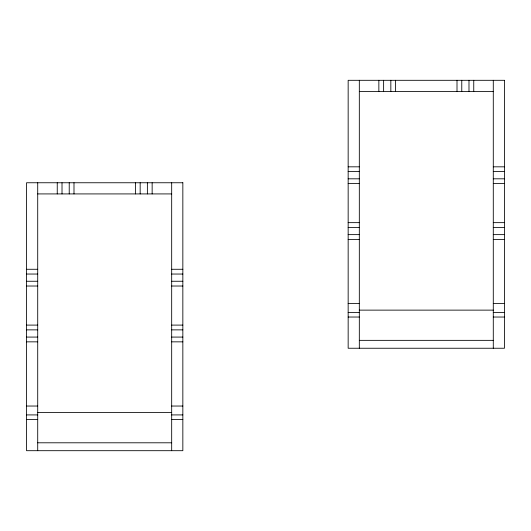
<?xml version="1.0" encoding="UTF-8"?>
<svg xmlns="http://www.w3.org/2000/svg" width="531" height="531" viewBox="0 0 531 531"><rect width="100%" height="100%" fill="white"/><g stroke="black" fill="none" stroke-linecap="round" stroke-linejoin="round"><path stroke-width="0.8" d="M359.321 91.471L493.286 91.471M348.157 166.827L359.321 166.827M493.286 166.827L504.45 166.827M348.157 171.593L359.321 171.593M493.286 171.593L504.45 171.593M348.157 178.814L359.321 178.814M493.286 178.814L504.45 178.814M348.157 183.573L359.321 183.573M493.286 183.573L504.45 183.573M37.714 193.921L171.679 193.921M348.157 222.648L359.321 222.648M493.286 222.648L504.45 222.648M348.157 227.414L359.321 227.414M493.286 227.414L504.45 227.414M348.157 234.629L359.321 234.629M493.286 234.629L504.45 234.629M348.157 239.395L359.321 239.395M493.286 239.395L504.45 239.395M26.55 269.277L37.714 269.277M171.679 269.277L182.843 269.277M26.55 274.042L37.714 274.042M171.679 274.042L182.843 274.042M26.55 281.257L37.714 281.257M171.679 281.257L182.843 281.257M26.55 286.023L37.714 286.023M171.679 286.023L182.843 286.023M348.157 303.586L359.321 303.586M493.286 303.586L504.45 303.586M359.321 310.131L493.286 310.131M348.157 312.474L359.321 312.474M493.286 312.474L504.45 312.474M348.157 317.034L359.321 317.034M493.286 317.034L504.45 317.034M26.55 325.098L37.714 325.098M171.679 325.098L182.843 325.098M26.55 329.864L37.714 329.864M171.679 329.864L182.843 329.864M26.55 337.079L37.714 337.079M171.679 337.079L182.843 337.079M359.321 340.351L493.286 340.351M26.55 341.845L37.714 341.845M171.679 341.845L182.843 341.845M26.55 406.036L37.714 406.036M171.679 406.036L182.843 406.036M37.714 412.574L171.679 412.574M26.55 414.917L37.714 414.917M171.679 414.917L182.843 414.917M26.55 419.477L37.714 419.477M171.679 419.477L182.843 419.477M37.714 442.794L171.679 442.794M493.286 80.307L493.286 348.243M473.752 80.307L473.752 91.471M468.986 80.307L468.986 91.471M461.771 80.307L461.771 91.471M457.005 80.307L457.005 91.471M395.602 80.307L395.602 91.471M390.836 80.307L390.836 91.471M383.621 80.307L383.621 91.471M378.855 80.307L378.855 91.471M359.321 80.307L359.321 348.243M171.679 182.757L171.679 450.693M152.145 182.757L152.145 193.921M147.379 182.757L147.379 193.921M140.164 182.757L140.164 193.921M135.398 182.757L135.398 193.921M73.995 182.757L73.995 193.921M69.229 182.757L69.229 193.921M62.014 182.757L62.014 193.921M57.248 182.757L57.248 193.921M37.714 182.757L37.714 450.693M504.45 80.307L348.157 80.307L348.157 348.243L504.45 348.243L504.45 80.307M182.843 182.757L26.55 182.757L26.55 450.693L182.843 450.693L182.843 182.757"/></g></svg>
